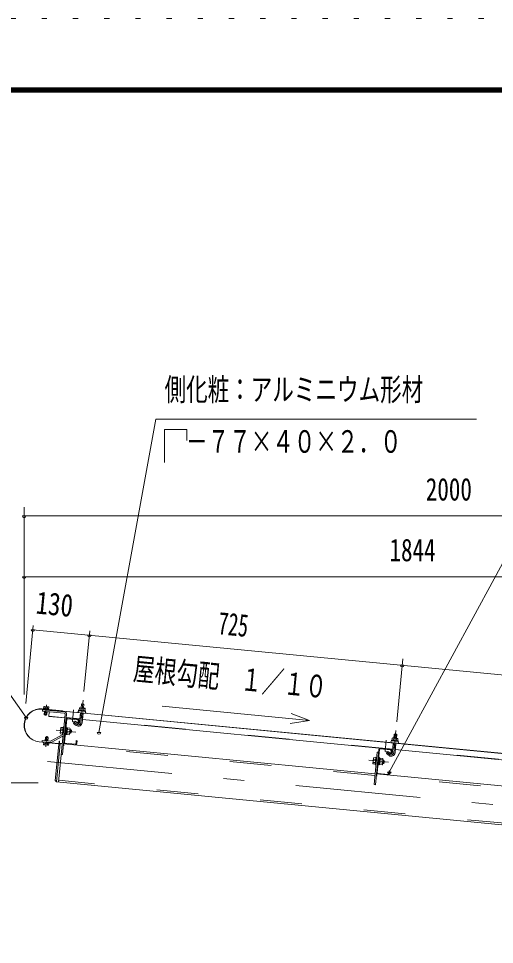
# Model space of a CAD drawing. Units: millimetres, scale not verified. Extents: x -25415 to 25419, y -10500 to 10500.
# Drawn here: x 15565 to 18311, y 5162 to 10500 of the extents above; entities that cross this region are included whole.
import ezdxf
from ezdxf.enums import TextEntityAlignment as Align

# ---------------------------------------------------------------- set-up
doc = ezdxf.new("R2010")
doc.units = ezdxf.units.MM
doc.header["$LTSCALE"] = 60
for name, pattern in [('USER2', [10, 4, -6]), ('USER3', [24, 12, -5, 2, -5]), ('USER4', [3, 0.5, -2.5])]:
    doc.linetypes.add(name, pattern=pattern)
for name, color, linetype, lineweight in [('0-6_2-02BOLD', 7, 'Continuous', 18), ('0-7_2-12HIDDEN', 3, 'USER2', 18), ('0-8_2-22CENTER', 3, 'USER3', 18), ('0-9_2-42THIN', 4, 'Continuous', 18), ('0-A_2-52DIM', 3, 'Continuous', 18), ('0-C_F-F1PAPER', 5, 'Continuous', 18), ('0-D_F-E_J_ADD', 5, 'USER4', 18)]:
    doc.layers.add(name, color=color, linetype=linetype, lineweight=lineweight)
doc.styles.add('ＭＳ ゴシック', font='')
doc.styles.get('ＭＳ ゴシック').set_extended_font_data('MS Gothic')

msp = doc.modelspace()

# ---------------------------------------------------------------- linework, layer by layer
at = {"layer": '0-6_2-02BOLD'}
for p, q in [((19625.89, 6141.83), (15702.29, 6519.63)), ((15716.47, 6518.26), (15716.12, 6514.65)), ((15717.25, 6523.45), (15718.09, 6532.15)), ((15731.06, 6513.21), (15731.4, 6516.82)), ((15731.62, 6522.08), (15732.45, 6530.78)), ((15743.49, 6512.01), (15743.85, 6515.62)), ((15743.72, 6514.38), (19625.77, 6140.58)), ((15923.75, 6512.36), (15924.97, 6525.11)), ((15942.75, 6546.8), (15927.82, 6548.23)), ((15941.13, 6523.56), (15939.9, 6510.81)), ((15728.58, 6487.21), (15730.3, 6505.24)), ((15833.83, 6490.26), (15796.1, 6098.44)), ((15833.82, 6490.25), (15822.77, 6375.47)), ((15843.01, 6460.37), (15830.16, 6326.98)), ((15919.42, 6461.05), (15839.79, 6468.71)), ((15906.1, 6458.31), (15847.37, 6463.97)), ((15917.61, 6442.23), (15922.9, 6497.13)), ((15935.24, 6468.85), (15920.31, 6470.29)), ((15937.83, 6495.69), (15932.54, 6440.78)), ((17723.58, 6287.32), (15934.36, 6459.61)), ((15829.44, 6444.59), (15837.39, 6443.83)), ((15882.69, 6436.62), (15898.56, 6425.3)), ((15909.7, 6453.94), (15908.07, 6437.02)), ((15820.42, 6371.94), (15750.34, 6334.38)), ((15754.12, 6327.32), (15821.63, 6363.51)), ((15819.65, 6384.74), (15807.7, 6385.9)), ((15809.5, 6404.57), (15821.45, 6403.42)), ((15839.98, 6387.19), (15845.44, 6391.69)), ((15845.92, 6396.66), (15840.46, 6392.17)), ((15858.98, 6380.96), (15844.54, 6382.35)), ((15846.34, 6401.02), (15860.78, 6399.64)), ((15865.63, 6379.7), (15867.54, 6399.6)), ((15796.53, 6319.43), (15684.05, 6330.25)), ((15684.17, 6331.5), (15796.65, 6320.67)), ((15718.04, 6322.95), (15717.22, 6314.25)), ((15731.58, 6312.89), (15732.41, 6321.58)), ((15825.41, 6319.4), (17621.61, 6146.45)), ((15833.76, 6322.62), (15892.49, 6316.96)), ((17721.77, 6268.5), (17727.05, 6323.4)), ((17727.9, 6338.64), (17729.13, 6351.39)), ((17741.98, 6321.97), (17736.7, 6267.06)), ((17745.29, 6349.83), (17744.06, 6337.08)), ((17633.59, 6270.87), (17641.55, 6270.1)), ((17634.32, 6153.26), (17647.16, 6286.64)), ((17651.53, 6290.24), (17710.25, 6284.58)), ((17739.4, 6295.12), (17724.47, 6296.57)), ((19527.73, 6113.6), (17738.51, 6285.89)), ((17611.86, 6212.17), (17623.81, 6211.02)), ((17625.61, 6229.7), (17613.66, 6230.85)), ((17646.66, 6239.59), (17642.67, 6239.98)), ((17644.14, 6213.46), (17649.6, 6217.96)), ((17650.07, 6222.94), (17644.62, 6218.44)), ((17651.47, 6237.37), (17646.48, 6237.85)), ((17648.69, 6208.62), (17663.14, 6207.23)), ((17664.93, 6225.91), (17650.49, 6227.3)), ((17665.84, 6235.25), (17651.4, 6236.64)), ((17667.28, 6232.08), (17665.84, 6235.25)), ((17629.57, 6145.68), (19425.76, 5972.73)), ((17696.64, 6143.24), (17637.92, 6148.89))]:
    msp.add_line(p, q, dxfattribs=at)
for points in [[(15702.4, 6520.87), (15818.62, 6509.68), (15818.5, 6508.44)], [(15830.1, 6503.67), (15703.68, 6515.84), (15702.91, 6507.88), (15829.33, 6495.71)], [(15737.59, 6531.56), (15713.19, 6533.89), (15710.9, 6532.84), (15710.07, 6524.14)], [(15737.59, 6531.56), (15739.64, 6530.1), (15738.81, 6521.4)], [(15947.99, 6510.03), (15949.21, 6522.78), (15947.17, 6524.23), (15919.18, 6526.93), (15916.89, 6525.89), (15915.66, 6513.15)], [(15925.71, 6526.31), (15927.82, 6548.23), (15929.18, 6549.36), (15941.62, 6548.16), (15942.75, 6546.8), (15940.64, 6524.86)], [(15715.37, 6506.68), (15713.65, 6488.64), (15715.9, 6485.92), (15725.86, 6484.96), (15728.58, 6487.21), (15713.65, 6488.64)], [(15831.72, 6468.36), (15740.14, 6477.17), (15742.73, 6504.05)], [(15841.79, 6489.49), (15819.42, 6257.19), (15811.46, 6257.95)], [(15822.35, 6412.76), (15810.4, 6413.92), (15808.38, 6411.08), (15805.36, 6379.73), (15806.8, 6376.56), (15818.75, 6375.41)], [(15822.5, 6372.55), (15818.52, 6372.93), (15822.59, 6415.24), (15826.57, 6414.86)], [(15834.44, 6371.4), (15838.42, 6371.02), (15842.5, 6413.32), (15838.52, 6413.7)], [(15842.33, 6411.58), (15847.31, 6411.1), (15843.57, 6372.28), (15838.59, 6372.75)], [(15843.64, 6373.01), (15858.08, 6371.62), (15860.1, 6374.45), (15863.12, 6405.81), (15861.68, 6408.97), (15847.24, 6410.36)], [(15907.27, 6437.51), (15891.4, 6448.83), (15882.69, 6436.62)], [(15908.07, 6437.02), (15912.05, 6436.64), (15913.68, 6453.56)], [(15733.99, 6335.11), (15736.01, 6356.4), (15721.09, 6357.82), (15719.05, 6336.55)], [(15721.09, 6357.82), (15723.81, 6360.07), (15733.76, 6359.12), (15736.01, 6356.4)], [(15862.57, 6400.08), (15867.54, 6399.6), (15870.93, 6395.51), (15869.72, 6383.07), (15865.63, 6379.7), (15860.66, 6380.18)], [(17752.14, 6336.31), (17753.37, 6349.06), (17751.32, 6350.52), (17723.33, 6353.21), (17721.04, 6352.17), (17719.82, 6339.42)], [(17729.86, 6352.58), (17731.97, 6374.51), (17746.91, 6373.08), (17744.79, 6351.14)], [(17731.97, 6374.51), (17733.34, 6375.64), (17745.78, 6374.44), (17746.91, 6373.08)], [(15747.5, 6333.81), (15701.65, 6338.22), (15700.88, 6330.25), (15746.73, 6325.84)], [(15739.6, 6320.9), (15738.77, 6312.2), (15736.47, 6311.15), (15712.08, 6313.48), (15710.03, 6314.94), (15710.85, 6323.64)], [(15805.01, 6321.37), (15796.83, 6314.62), (15776.91, 6107.82), (15783.66, 6099.64), (19586.57, 5733.46)], [(15783.66, 6099.64), (15805.01, 6321.37), (15817.45, 6320.17)], [(15799.38, 6322.91), (15800.46, 6334.11), (15801.7, 6334), (15800.63, 6322.8)], [(15896.86, 6320.56), (15898.48, 6337.48), (15902.47, 6337.1), (15900.84, 6320.18)], [(17643.18, 6287.02), (17623.58, 6083.47), (17615.62, 6084.23), (17633.59, 6270.87)], [(17711.43, 6263.79), (17695.56, 6275.11), (17686.85, 6262.9), (17702.72, 6251.58)], [(17713.85, 6280.22), (17712.22, 6263.3), (17716.21, 6262.91), (17717.84, 6279.83)], [(17622.91, 6201.68), (17610.95, 6202.84), (17609.51, 6206), (17612.53, 6237.36), (17614.55, 6240.19), (17626.51, 6239.04)], [(17630.73, 6241.13), (17626.74, 6241.51), (17622.67, 6199.21), (17626.65, 6198.82)], [(17646.66, 6239.59), (17642.58, 6197.29), (17638.59, 6197.67)], [(17642.74, 6199.04), (17647.72, 6198.56), (17651.47, 6237.37)], [(17667.28, 6232.08), (17664.26, 6200.73), (17662.24, 6197.89), (17647.8, 6199.29)], [(17664.81, 6206.45), (17669.79, 6205.97), (17671.7, 6225.88), (17666.73, 6226.36)], [(17669.79, 6205.97), (17673.88, 6209.34), (17675.08, 6221.79), (17671.7, 6225.88)], [(17704.99, 6146.45), (17706.62, 6163.37), (17702.63, 6163.75), (17701.01, 6146.84)]]:
    msp.add_lwpolyline(points, dxfattribs=at)
for points in [[(15740, 6521.29), (15739.61, 6517.3), (15708.5, 6520.27), (15708.88, 6524.25)], [(15911.92, 6513.5), (15911.53, 6509.53), (15951.35, 6505.69), (15951.73, 6509.67)], [(15741.16, 6324.77), (15740.78, 6320.79), (15709.67, 6323.75), (15710.05, 6327.73)], [(17716.07, 6339.78), (17715.69, 6335.8), (17755.51, 6331.96), (17755.89, 6335.94)]]:
    msp.add_lwpolyline(points, close=True, dxfattribs=at)
for centre, radius, start, end in [((15693.23, 6425.56), 95.75, 84.49997, 264.49997), ((15693.23, 6425.56), 94.5, 84.49997, 264.49997), ((15714.06, 6527.98), 5.79, 46.00594, 84.55217), ((15723.37, 6511.54), 21.27, 64.72084, 104.38129), ((15735.61, 6525.93), 5.79, 84.55217, 123.0836), ((15920.36, 6519.6), 7.19, 50.11574, 110.11574), ((15930.6, 6498.84), 26.87, 66.91203, 102.08795), ((15944.61, 6517.26), 7.19, 58.88425, 118.88425), ((15828.85, 6490.73), 5, 354.49998, 84.49997), ((15828.85, 6490.73), 13, 354.49998, 84.49997), ((15846.99, 6459.98), 8, 84.4973, 174.4973), ((15846.99, 6459.98), 4, 84.4973, 174.4973), ((15905.72, 6454.32), 8, 354.50143, 84.50122), ((15913.54, 6504.31), 5, 84.4998, 264.4998), ((15948.38, 6500.95), 5, 264.50061, 84.50061), ((15815.37, 6408.72), 7.19, 174.49905, 215.22588), ((15911.08, 6442.85), 21.56, 234.5, 354.5), ((15905.72, 6454.32), 4, 354.5092, 84.50122), ((15911.08, 6442.85), 6.57, 234.5, 354.5), ((15812.68, 6380.7), 7.19, 133.77223, 174.49905), ((15832.89, 6392.9), 26.15, 153.47365, 195.52446), ((15818.29, 6375.9), 4.5, 298.20261, 313.75566), ((15853.11, 6376.81), 7.19, 354.49905, 35.22588), ((15835.59, 6392.64), 26.15, 333.47365, 15.52446), ((15855.81, 6404.83), 7.19, 313.77223, 354.49905), ((17724.51, 6345.87), 7.19, 50.11574, 110.11574), ((17734.75, 6325.12), 26.87, 66.91203, 102.08795), ((15714.06, 6319.11), 5.79, 264.55217, 303.0836), ((15726.3, 6333.5), 21.27, 244.72084, 284.38129), ((15735.6, 6317.05), 5.79, 226.00594, 264.55217), ((15747.98, 6338.78), 13, 264.49997, 298.1879), ((15747.98, 6338.78), 5, 264.49997, 298.18448), ((15796.89, 6323.15), 3.75, 264.49997, 354.49997), ((15796.89, 6323.15), 2.5, 264.49997, 354.49997), ((15834.14, 6326.6), 8, 174.4973, 264.48845), ((15834.14, 6326.6), 4, 174.4973, 264.48845), ((15892.87, 6320.94), 8, 264.49953, 354.50208), ((15892.87, 6320.94), 4, 264.49953, 354.5092), ((17717.7, 6330.59), 5, 84.4998, 264.4998), ((17748.76, 6343.54), 7.19, 58.88425, 118.88425), ((17752.54, 6327.23), 5, 264.50061, 84.50061), ((17651.14, 6286.26), 8, 84.4973, 174.4973), ((17651.14, 6286.26), 4, 84.4973, 174.4973), ((17715.23, 6269.13), 21.56, 234.5, 354.5), ((17709.87, 6280.6), 4, 354.5092, 84.50122), ((17709.87, 6280.6), 8, 354.50143, 84.50122), ((17715.23, 6269.13), 6.57, 234.5, 354.5), ((17616.83, 6206.98), 7.19, 133.77223, 174.49905), ((17637.05, 6219.17), 26.15, 153.47365, 195.52446), ((17619.53, 6235), 7.19, 174.49905, 215.22588), ((17639.74, 6218.91), 26.15, 333.47365, 15.52446), ((17657.27, 6203.08), 7.19, 354.49905, 35.22588), ((17659.96, 6231.1), 7.19, 313.77223, 354.49905), ((17638.3, 6152.87), 8, 174.4973, 264.48845), ((17638.3, 6152.87), 4, 174.4973, 264.48845), ((17697.03, 6147.22), 8, 264.49953, 354.50208), ((17697.03, 6147.22), 4, 264.49953, 354.5092)]:
    msp.add_arc(centre, radius, start, end, dxfattribs=at)
at = {"layer": '0-7_2-12HIDDEN'}
for p, q in [((15831.83, 6469.6), (15740.26, 6478.42)), ((15919.54, 6462.29), (15839.91, 6469.95)), ((17723.69, 6288.57), (15934.47, 6460.85)), ((17620.6, 6136), (15824.4, 6308.95)), ((19527.85, 6114.85), (17738.63, 6287.13)), ((19587.57, 5743.91), (15797.11, 6108.89)), ((19424.75, 5962.27), (17628.56, 6135.23))]:
    msp.add_line(p, q, dxfattribs=at)
at = {"layer": '0-8_2-22CENTER'}
for p, q in [((15937.48, 6570.31), (15925.08, 6441.51)), ((15720.58, 6482.7), (15726.41, 6543.16)), ((15875.54, 6448.69), (15881.91, 6514.89)), ((15902.92, 6431.41), (15879, 6448.46)), ((15729.08, 6362.33), (15723.26, 6301.88)), ((15781.98, 6397.8), (15895.2, 6386.89)), ((17729.23, 6267.78), (17741.63, 6396.58)), ((17679.69, 6274.97), (17686.06, 6341.16)), ((17683.16, 6274.74), (17707.07, 6257.68)), ((15732.12, 6216.49), (19597.24, 5844.33)), ((17699.36, 6213.17), (17586.14, 6224.08))]:
    msp.add_line(p, q, dxfattribs=at)
for centre in [(15911.08, 6442.85), (17715.23, 6269.13)]:
    msp.add_arc(centre, 14.06, 234.5, 354.5, dxfattribs=at)
at = {"layer": '0-9_2-42THIN'}
for p, q in [((15718.47, 6518.07), (15718.12, 6514.45)), ((15729.07, 6513.4), (15729.42, 6517.01)), ((15929.18, 6549.36), (15926.95, 6526.19)), ((15939.4, 6524.98), (15941.63, 6548.16)), ((15717.36, 6506.49), (15715.45, 6486.46)), ((15726.4, 6485.41), (15728.31, 6505.43)), ((15919.87, 6465.64), (15921.56, 6470.17)), ((15921.56, 6470.17), (15924.14, 6497.01)), ((15721.05, 6336.35), (15723.26, 6359.63)), ((15734.21, 6358.58), (15731.99, 6335.3)), ((15860.9, 6382.67), (15868.36, 6381.95)), ((15869.8, 6396.88), (15862.33, 6397.6)), ((17733.34, 6375.64), (17731.11, 6352.46)), ((17743.55, 6351.26), (17745.78, 6374.44)), ((17665.05, 6208.94), (17672.51, 6208.22)), ((17673.95, 6223.15), (17666.49, 6223.87))]:
    msp.add_line(p, q, dxfattribs=at)
for points in [[(15936.58, 6495.81), (15934, 6468.97), (15934.8, 6464.2)], [(17724.02, 6291.92), (17725.71, 6296.44), (17728.3, 6323.28)], [(17740.74, 6322.09), (17738.15, 6295.25), (17738.95, 6290.48)]]:
    msp.add_lwpolyline(points, dxfattribs=at)
at = {"layer": '0-A_2-52DIM'}
for p, q in [((18807.54, 8189.93), (17703.67, 6156.37)), ((16536.33, 8131.37), (16536.33, 8066.98)), ((15597.55, 7682.47), (15597.55, 6603.74)), ((15607.55, 7632.46), (15587.55, 7632.46)), ((20597.55, 7632.46), (15597.55, 7632.46)), ((15607.55, 7282.46), (15587.55, 7282.46)), ((15597.55, 7282.47), (20597.55, 7282.47)), ((15606.7, 6551.99), (15649.92, 7000.9)), ((15657.63, 6977.09), (15637.63, 6977.09)), ((15647.63, 6977.09), (19581.93, 6598.25)), ((15942.27, 6620.08), (15975.91, 6969.51)), ((15983.62, 6945.7), (15963.62, 6945.7)), ((17746.42, 6446.36), (17781.37, 6809.3)), ((17787.78, 6771.97), (17767.78, 6771.97)), ((15619.5, 6470.46), (15599.5, 6470.46)), ((17243.29, 6454.21), (17132.33, 6435.64)), ((16039, 6384.25), (16019, 6384.25)), ((17713.67, 6156.37), (17693.67, 6156.37)), ((15679.18, 6094.92), (14120.05, 6094.92))]:
    msp.add_line(p, q, dxfattribs=at)
for points in [[(16029, 6384.25), (16357.55, 8189.93), (18207.55, 8189.93)], [(16536.33, 8131.37), (16407.55, 8131.37), (16407.55, 7939.93)], [(15609.5, 6470.46), (14957.55, 7394.93), (12357.55, 7394.93)], [(17137.92, 6493.61), (17243.29, 6454.21), (16393.71, 6536.01)]]:
    msp.add_lwpolyline(points, dxfattribs=at)
for centre in [(15597.55, 7632.46), (15597.55, 7282.46), (15647.63, 6977.09), (15973.62, 6945.7), (17777.78, 6771.97), (15609.5, 6470.46), (16029, 6384.25), (17703.67, 6156.37)]:
    msp.add_arc(centre, 10, 180, 0, dxfattribs=at)
at = {"layer": '0-C_F-F1PAPER'}
for points in [[(24918.96, -10000), (24918.96, 10100), (-3781.04, 10100), (-3781.04, -10000)], [(24916.46, -9997.5), (24916.46, 10097.5), (-3778.54, 10097.5), (-3778.54, -9997.5)], [(24913.96, -9995), (-3776.04, -9995), (-3776.04, 10095), (24913.96, 10095)], [(24911.46, -9992.5), (24911.46, 10092.5), (-3773.54, 10092.5), (-3773.54, -9992.5)], [(24908.96, -9990), (-3771.04, -9990), (-3771.04, 10090), (24908.96, 10090)], [(24906.46, -9987.5), (24906.46, 10087.5), (-3768.54, 10087.5), (-3768.54, -9987.5)], [(24903.96, -9985), (-3766.04, -9985), (-3766.04, 10085), (24903.96, 10085)], [(24901.46, -9982.5), (24901.46, 10082.5), (-3763.54, 10082.5), (-3763.54, -9982.5)], [(24898.96, -9980), (24898.96, 10080), (-3761.04, 10080), (-3761.04, -9980)], [(24896.46, -9977.5), (24896.46, 10077.5), (-3758.54, 10077.5), (-3758.54, -9977.5)], [(24893.96, -9975), (-3756.04, -9975), (-3756.04, 10075), (24893.96, 10075)]]:
    msp.add_lwpolyline(points, close=True, dxfattribs=at)
at = {"layer": '0-D_F-E_J_ADD'}
msp.add_lwpolyline([(25418.96, -10500), (-4281.04, -10500), (-4281.04, 10500), (25418.96, 10500)], close=True, dxfattribs=at)

# ---------------------------------------------------------------- texts
at = {"layer": '0-A_2-52DIM', "color": 7, "style": 'ＭＳ ゴシック'}
for s, width, p in [('側化粧：アルミニウム形材', 0.7, (16407.55, 8257.7)), ('\u3000－７７×４０×２．０', 0.7, (16407.55, 7957.69)), ('2000', 0.75, (17914.51, 7682.46)), ('1844', 0.75, (17704.99, 7332.46))]:
    msp.add_text(s, height=130.2, dxfattribs=dict(at, width=width)).set_placement(p, align=Align.BOTTOM_LEFT)
for s, width, p in [('130', 0.8, (15657.28, 7031.67)), ('725', 0.65, (16708.46, 6912.61)), ('屋根勾配\u3000１／１０', 0.7, (16219.18, 6649.91))]:
    msp.add_text(s, height=130.2, rotation=354.5, dxfattribs=dict(at, width=width)).set_placement(p, align=Align.BOTTOM_LEFT)

doc.saveas('drawing.dxf')
